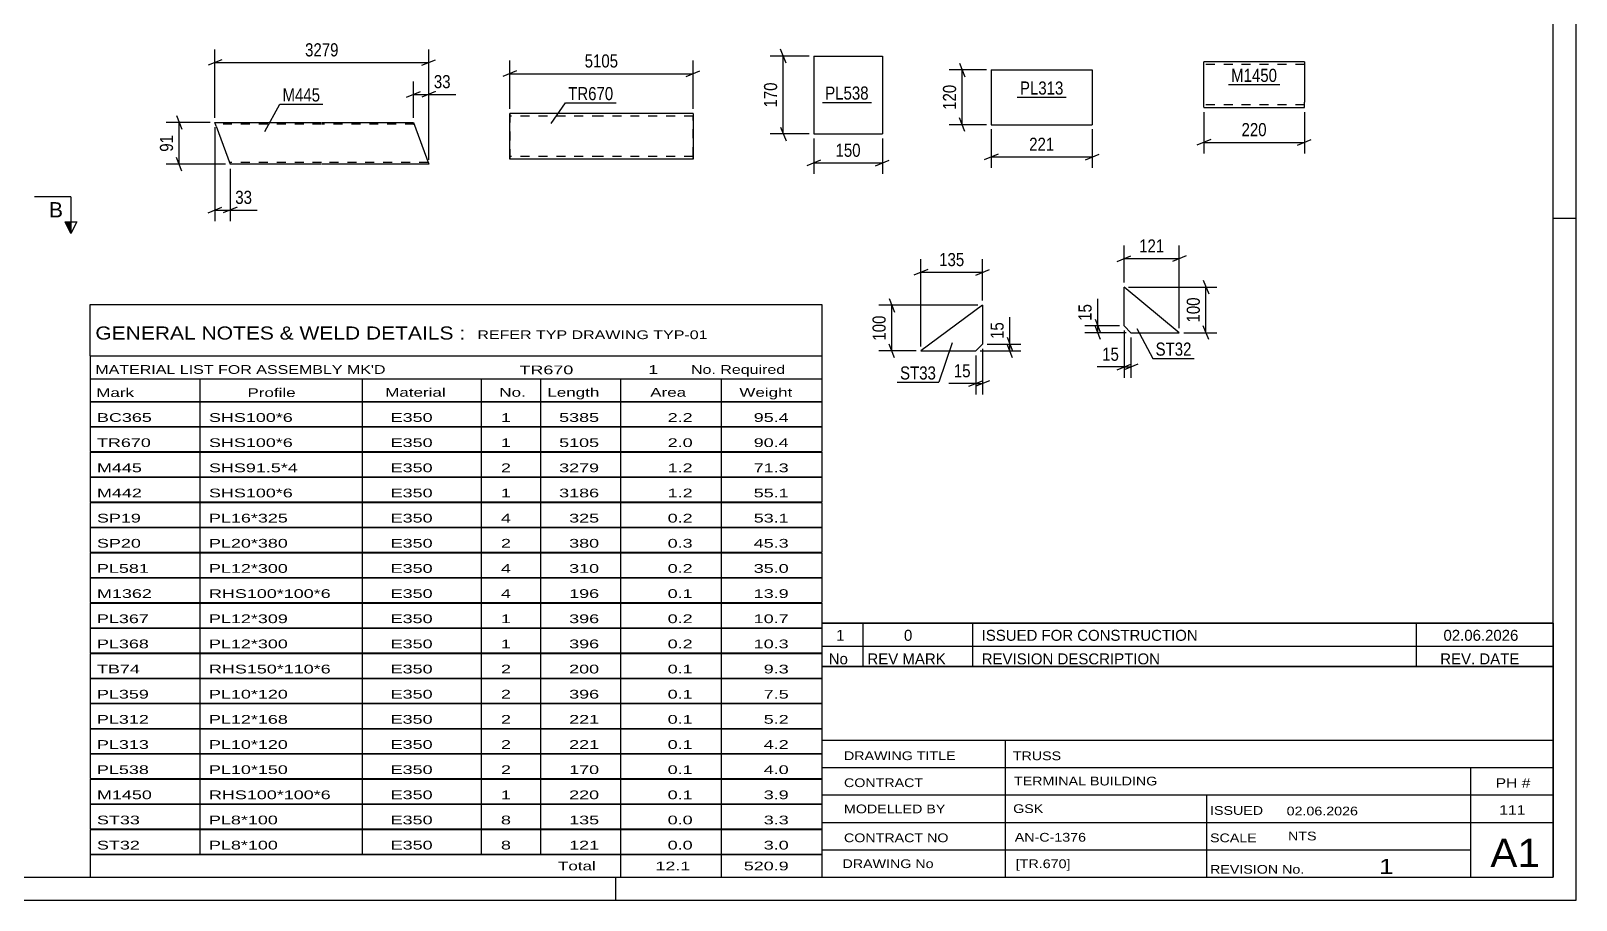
# Model space of a CAD drawing. Header units: millimetres. Extents: x 0 to 594, y 0 to 420.
# Drawn here: x 256.1 to 594, y 0 to 190 of the extents above; entities that cross this region are included whole.
import ezdxf

# ---------------------------------------------------------------- set-up
doc = ezdxf.new("R2010")
doc.units = ezdxf.units.MM
doc.linetypes.add('DXK_LINE_DOT2', pattern=[3.9198, 1.9599, -1.9599])
doc.styles.add('Arial', font='arial.ttf', dxfattribs={"height": 0.2})
doc.styles.add('Arial Narrow', font='ARIALN.TTF', dxfattribs={"height": 0.2})

# ---------------------------------------------------------------- blocks, each defined once
blk = doc.blocks.new('Unknown-570345727-1133')
at = {"color": 5, "linetype": 'Continuous'}
for p, q in [((594, 0), (594, 420)), ((589, 5), (589, 415)), ((594, 149), (589, 149)), ((5, 5), (589, 5)), ((384, 0), (384, 5)), ((0, 0), (594, 0))]:
    blk.add_line(p, q, dxfattribs=at)
blk = doc.blocks.new('Part-570345727-2876 - 2860')
at = {"color": 2, "linetype": 'Continuous'}
for p, q in [((495.13, 125.54), (495.13, 134.04)), ((507.22, 124.04), (495.13, 134.04)), ((496.63, 124.04), (495.13, 125.54)), ((496.63, 124.04), (507.22, 124.04))]:
    blk.add_line(p, q, dxfattribs=at)
blk = doc.blocks.new('Part-570345727-1239 - 1221')
at = {"color": 2, "linetype": 'Continuous'}
for p, q in [((296.59, 169.23), (296.29, 170.03)), ((296.29, 170.03), (319.63, 170.03)), ((296.59, 169.23), (299.63, 160.88)), ((319.73, 170.03), (339.73, 170.03)), ((339.73, 170.03), (343.06, 160.88)), ((319.63, 160.88), (299.63, 160.88)), ((343.06, 160.88), (319.73, 160.88))]:
    blk.add_line(p, q, dxfattribs=at)
at = {"color": 7, "linetype": 'DXK_LINE_DOT2'}
for p, q in [((319.63, 169.63), (296.44, 169.63)), ((339.87, 169.63), (319.73, 169.63)), ((339.88, 169.6), (339.87, 169.63)), ((339.87, 169.63), (339.88, 169.6)), ((339.91, 169.54), (339.88, 169.6)), ((339.88, 169.6), (339.91, 169.54)), ((319.63, 161.28), (299.48, 161.28)), ((342.91, 161.28), (319.73, 161.28))]:
    blk.add_line(p, q, dxfattribs=at)
blk = doc.blocks.new('Part-570345727-3088 - 3074')
at = {"color": 2, "linetype": 'Continuous'}
for p, q in [((466.07, 181.53), (466.07, 169.53)), ((466.07, 181.53), (488.17, 181.53)), ((488.17, 181.53), (488.17, 169.53)), ((466.07, 169.53), (488.17, 169.53))]:
    blk.add_line(p, q, dxfattribs=at)
blk = doc.blocks.new('Part-570345727-2811 - 2795')
at = {"color": 2, "linetype": 'Continuous'}
for p, q in [((464.19, 130.07), (450.69, 120.07)), ((464.19, 130.07), (464.19, 121.57)), ((450.69, 120.07), (462.69, 120.07)), ((464.19, 121.57), (462.69, 120.07))]:
    blk.add_line(p, q, dxfattribs=at)
blk = doc.blocks.new('Part-570345727-2358 - 2344')
at = {"color": 2, "linetype": 'Continuous'}
for p, q in [((534.57, 183.3), (512.58, 183.3)), ((512.58, 173.39), (512.58, 183.3)), ((534.57, 183.3), (534.57, 174.5)), ((512.58, 173.39), (512.58, 173.3)), ((512.58, 173.3), (534.57, 173.3)), ((534.57, 173.3), (534.57, 174.5))]:
    blk.add_line(p, q, dxfattribs=at)
at = {"color": 7, "linetype": 'DXK_LINE_DOT2'}
for p, q in [((534.57, 182.7), (512.58, 182.7)), ((512.58, 173.9), (512.58, 173.94)), ((534.57, 173.9), (512.58, 173.9)), ((534.57, 173.94), (534.57, 174.27)), ((534.57, 173.9), (534.57, 173.94))]:
    blk.add_line(p, q, dxfattribs=at)
blk = doc.blocks.new('Part-570345727-2305 - 2289')
at = {"color": 2, "linetype": 'Continuous'}
for p, q in [((360.78, 162), (360.78, 172)), ((360.78, 172), (360.78, 172)), ((380.78, 172), (360.78, 172)), ((400.88, 172), (380.88, 172)), ((400.88, 172), (400.88, 172)), ((400.88, 172), (400.88, 171.91)), ((400.88, 171.91), (400.88, 171.65)), ((400.88, 171.65), (400.88, 162)), ((360.78, 162), (360.78, 162)), ((380.78, 162), (360.78, 162)), ((400.88, 162), (380.88, 162)), ((400.88, 162), (400.88, 162))]:
    blk.add_line(p, q, dxfattribs=at)
at = {"color": 7, "linetype": 'DXK_LINE_DOT2'}
for p, q in [((360.78, 172), (360.78, 162)), ((380.78, 171.4), (360.78, 171.4)), ((400.88, 171.4), (380.88, 171.4)), ((400.88, 172), (400.88, 162.35)), ((400.88, 172), (400.88, 172)), ((400.88, 162.65), (400.88, 171.4)), ((400.88, 171.4), (400.88, 171.4)), ((400.88, 171.36), (400.88, 171.4)), ((400.88, 171.36), (400.88, 162.6)), ((380.78, 162.6), (360.78, 162.6)), ((400.88, 162.6), (380.88, 162.6)), ((400.88, 162.6), (400.88, 162.65)), ((400.88, 162.6), (400.88, 162.6)), ((400.88, 162.09), (400.88, 162.35)), ((400.88, 162), (400.88, 162.09)), ((400.88, 162), (400.88, 162))]:
    blk.add_line(p, q, dxfattribs=at)
blk = doc.blocks.new('Part-570345727-1327 - 1313')
at = {"color": 2, "linetype": 'Continuous'}
for p, q in [((427.28, 184.53), (427.28, 167.53)), ((427.28, 184.53), (442.28, 184.53)), ((442.28, 184.53), (442.28, 167.53)), ((427.28, 167.53), (442.28, 167.53))]:
    blk.add_line(p, q, dxfattribs=at)
blk = doc.blocks.new('StraightDimension-570345727-2887 - 2860')
at = {"color": 7, "linetype": 'Continuous'}
for p, q in [((494.13, 125.54), (486.53, 125.54)), ((488.78, 127.04), (489.98, 124.04)), ((489.98, 122.54), (488.78, 125.54)), ((489.38, 124.04), (489.38, 125.54)), ((495.63, 124.04), (486.53, 124.04))]:
    blk.add_line(p, q, dxfattribs=at)
at = {"color": 0}
blk.add_wipeout([(488.63, 130.92), (484.43, 130.92), (484.43, 126.06), (488.63, 126.06)], dxfattribs=at)
at = {"color": 7, "linetype": 'Continuous'}
blk.add_line((489.38, 125.54), (489.38, 131.44), dxfattribs=at)
blk.add_line((489.38, 125.54), (489.38, 131.44), dxfattribs=at)
at = {"color": 3, "style": 'Arial Narrow'}
blk.add_text('15', height=2.863, rotation=90.0002, dxfattribs=at).set_placement((488.03, 126.66))
blk = doc.blocks.new('StraightDimension-570345727-2878 - 2860')
at = {"color": 7, "linetype": 'Continuous'}
for p, q in [((512.45, 135.54), (513.65, 132.54)), ((496.13, 134.04), (515.45, 134.04)), ((513.05, 124.04), (513.05, 134.04)), ((513.65, 122.54), (512.45, 125.54)), ((508.22, 124.04), (515.45, 124.04))]:
    blk.add_line(p, q, dxfattribs=at)
at = {"color": 0}
blk.add_wipeout([(512.3, 132.38), (508.1, 132.38), (508.1, 125.69), (512.3, 125.69)], dxfattribs=at)
at = {"color": 3, "style": 'Arial Narrow'}
blk.add_text('100', height=2.863, rotation=90.0002, dxfattribs=at).set_placement((511.7, 126.29))
blk = doc.blocks.new('StraightDimension-570345727-2899 - 2860')
at = {"color": 7, "linetype": 'Continuous'}
for p, q in [((495.13, 135.04), (495.13, 143.1)), ((507.22, 125.04), (507.22, 143.1)), ((493.63, 139.65), (496.63, 140.85)), ((495.13, 140.25), (507.22, 140.25)), ((508.72, 140.85), (505.72, 139.65))]:
    blk.add_line(p, q, dxfattribs=at)
at = {"color": 0}
blk.add_wipeout([(504.51, 141), (504.51, 145.2), (497.83, 145.2), (497.83, 141)], dxfattribs=at)
at = {"color": 3, "style": 'Arial Narrow'}
blk.add_text('121', height=2.863, dxfattribs=at).set_placement((498.43, 141.6))
blk = doc.blocks.new('StraightDimension-570345727-2906 - 2860')
at = {"color": 7, "linetype": 'Continuous'}
for p, q in [((495.13, 124.54), (495.13, 114.17)), ((496.63, 123.04), (496.63, 114.17)), ((493.63, 115.97), (496.63, 117.17)), ((498.13, 117.17), (495.13, 115.97)), ((495.13, 116.57), (496.63, 116.57))]:
    blk.add_line(p, q, dxfattribs=at)
at = {"color": 0}
blk.add_wipeout([(494.6, 117.32), (494.6, 121.52), (489.75, 121.52), (489.75, 117.32)], dxfattribs=at)
at = {"color": 7, "linetype": 'Continuous'}
blk.add_line((495.13, 116.57), (489.22, 116.57), dxfattribs=at)
blk.add_line((495.13, 116.57), (489.22, 116.57), dxfattribs=at)
at = {"color": 3, "style": 'Arial Narrow'}
blk.add_text('15', height=2.863, dxfattribs=at).set_placement((490.35, 117.92))
blk = doc.blocks.new('StraightDimension-570345727-1266 - 1221')
at = {"color": 7, "linetype": 'Continuous'}
for p, q in [((338.23, 175.57), (341.23, 176.77)), ((339.73, 171.03), (339.73, 179.02)), ((339.73, 176.17), (343.06, 176.17)), ((344.56, 176.77), (341.56, 175.57)), ((343.06, 161.88), (343.06, 179.02))]:
    blk.add_line(p, q, dxfattribs=at)
at = {"color": 0}
blk.add_wipeout([(348.44, 176.92), (348.44, 181.12), (343.58, 181.12), (343.58, 176.92)], dxfattribs=at)
at = {"color": 7, "linetype": 'Continuous'}
blk.add_line((343.06, 176.17), (348.96, 176.17), dxfattribs=at)
blk.add_line((343.06, 176.17), (348.96, 176.17), dxfattribs=at)
at = {"color": 3, "style": 'Arial Narrow'}
blk.add_text('33', height=2.863, dxfattribs=at).set_placement((344.18, 177.52))
blk = doc.blocks.new('StraightDimension-570345727-1242 - 1221')
at = {"color": 7, "linetype": 'Continuous'}
for p, q in [((295.29, 170.03), (285.63, 170.03)), ((287.88, 171.53), (289.08, 168.53)), ((288.48, 160.88), (288.48, 170.03)), ((289.08, 159.38), (287.88, 162.38)), ((298.63, 160.88), (285.63, 160.88))]:
    blk.add_line(p, q, dxfattribs=at)
at = {"color": 0}
blk.add_wipeout([(287.73, 167.89), (283.53, 167.89), (283.53, 163.03), (287.73, 163.03)], dxfattribs=at)
at = {"color": 3, "style": 'Arial Narrow'}
blk.add_text('91', height=2.863, rotation=90.0002, dxfattribs=at).set_placement((287.13, 163.63))
blk = doc.blocks.new('StraightDimension-570345727-1296 - 1221')
at = {"color": 7, "linetype": 'Continuous'}
for p, q in [((296.29, 171.03), (296.29, 185.98)), ((343.06, 161.88), (343.06, 185.98)), ((297.79, 183.73), (294.79, 182.53)), ((296.29, 183.13), (343.06, 183.13)), ((341.56, 182.53), (344.56, 183.73))]:
    blk.add_line(p, q, dxfattribs=at)
at = {"color": 0}
blk.add_wipeout([(323.93, 183.88), (323.93, 188.08), (315.42, 188.08), (315.42, 183.88)], dxfattribs=at)
at = {"color": 3, "style": 'Arial Narrow'}
blk.add_text('3279', height=2.863, dxfattribs=at).set_placement((316.02, 184.48))
blk = doc.blocks.new('StraightDimension-570345727-1283 - 1221')
at = {"color": 7, "linetype": 'Continuous'}
for p, q in [((296.29, 169.03), (296.29, 148.48)), ((299.63, 159.88), (299.63, 148.48)), ((294.79, 150.28), (297.79, 151.48)), ((296.29, 150.88), (299.63, 150.88)), ((301.13, 151.48), (298.13, 150.28))]:
    blk.add_line(p, q, dxfattribs=at)
at = {"color": 0}
blk.add_wipeout([(305.01, 151.63), (305.01, 155.83), (300.15, 155.83), (300.15, 151.63)], dxfattribs=at)
at = {"color": 7, "linetype": 'Continuous'}
blk.add_line((299.63, 150.88), (305.53, 150.88), dxfattribs=at)
blk.add_line((299.63, 150.88), (305.53, 150.88), dxfattribs=at)
at = {"color": 3, "style": 'Arial Narrow'}
blk.add_text('33', height=2.863, dxfattribs=at).set_placement((300.75, 152.23))
blk = doc.blocks.new('StraightDimension-570345727-3090 - 3074')
at = {"color": 7, "linetype": 'Continuous'}
for p, q in [((459.14, 183.03), (460.34, 180.03)), ((465.07, 181.53), (456.89, 181.53)), ((459.74, 169.53), (459.74, 181.53)), ((465.07, 169.53), (456.89, 169.53)), ((460.34, 168.03), (459.14, 171.03))]:
    blk.add_line(p, q, dxfattribs=at)
at = {"color": 0}
blk.add_wipeout([(458.99, 178.87), (454.79, 178.87), (454.79, 172.19), (458.99, 172.19)], dxfattribs=at)
at = {"color": 3, "style": 'Arial Narrow'}
blk.add_text('120', height=2.863, rotation=90.0002, dxfattribs=at).set_placement((458.39, 172.79))
blk = doc.blocks.new('StraightDimension-570345727-3101 - 3074')
at = {"color": 7, "linetype": 'Continuous'}
for p, q in [((466.07, 168.53), (466.07, 160.08)), ((488.17, 168.53), (488.17, 160.08)), ((467.57, 163.08), (464.57, 161.88)), ((466.07, 162.48), (488.17, 162.48)), ((486.67, 161.88), (489.67, 163.08))]:
    blk.add_line(p, q, dxfattribs=at)
at = {"color": 0}
blk.add_wipeout([(480.46, 163.23), (480.46, 167.43), (473.78, 167.43), (473.78, 163.23)], dxfattribs=at)
at = {"color": 3, "style": 'Arial Narrow'}
blk.add_text('221', height=2.863, dxfattribs=at).set_placement((474.38, 163.83))
blk = doc.blocks.new('StraightDimension-570345727-2837 - 2795')
at = {"color": 7, "linetype": 'Continuous'}
for p, q in [((463.19, 130.07), (441.49, 130.07)), ((443.74, 131.57), (444.94, 128.57)), ((444.34, 120.07), (444.34, 130.07)), ((449.69, 120.07), (441.49, 120.07)), ((444.94, 118.57), (443.74, 121.57))]:
    blk.add_line(p, q, dxfattribs=at)
at = {"color": 0}
blk.add_wipeout([(443.59, 128.41), (439.39, 128.41), (439.39, 121.73), (443.59, 121.73)], dxfattribs=at)
at = {"color": 3, "style": 'Arial Narrow'}
blk.add_text('100', height=2.863, rotation=90.0002, dxfattribs=at).set_placement((442.99, 122.33))
blk = doc.blocks.new('StraightDimension-570345727-2846 - 2795')
at = {"color": 7, "linetype": 'Continuous'}
for p, q in [((469.55, 123.07), (470.75, 120.07)), ((463.69, 120.07), (472.55, 120.07)), ((465.19, 121.57), (472.55, 121.57)), ((470.75, 118.57), (469.55, 121.57)), ((470.15, 120.07), (470.15, 121.57))]:
    blk.add_line(p, q, dxfattribs=at)
at = {"color": 0}
blk.add_wipeout([(469.4, 126.95), (465.2, 126.95), (465.2, 122.1), (469.4, 122.1)], dxfattribs=at)
at = {"color": 7, "linetype": 'Continuous'}
blk.add_line((470.15, 121.57), (470.15, 127.48), dxfattribs=at)
blk.add_line((470.15, 121.57), (470.15, 127.48), dxfattribs=at)
at = {"color": 3, "style": 'Arial Narrow'}
blk.add_text('15', height=2.863, rotation=90.0002, dxfattribs=at).set_placement((468.8, 122.7))
blk = doc.blocks.new('StraightDimension-570345727-2822 - 2795')
at = {"color": 7, "linetype": 'Continuous'}
for p, q in [((462.69, 119.07), (462.69, 110.56)), ((464.19, 120.57), (464.19, 110.56)), ((461.19, 112.36), (464.19, 113.56)), ((465.69, 113.56), (462.69, 112.36)), ((462.69, 112.96), (464.19, 112.96))]:
    blk.add_line(p, q, dxfattribs=at)
at = {"color": 0}
blk.add_wipeout([(462.17, 113.71), (462.17, 117.91), (457.31, 117.91), (457.31, 113.71)], dxfattribs=at)
at = {"color": 7, "linetype": 'Continuous'}
blk.add_line((462.69, 112.96), (456.79, 112.96), dxfattribs=at)
blk.add_line((462.69, 112.96), (456.79, 112.96), dxfattribs=at)
at = {"color": 3, "style": 'Arial Narrow'}
blk.add_text('15', height=2.863, dxfattribs=at).set_placement((457.91, 114.31))
blk = doc.blocks.new('StraightDimension-570345727-2813 - 2795')
at = {"color": 7, "linetype": 'Continuous'}
for p, q in [((450.69, 121.07), (450.69, 140.12)), ((464.19, 131.07), (464.19, 140.12)), ((452.19, 137.87), (449.19, 136.67)), ((450.69, 137.27), (464.19, 137.27)), ((462.69, 136.67), (465.69, 137.87))]:
    blk.add_line(p, q, dxfattribs=at)
at = {"color": 0}
blk.add_wipeout([(460.78, 138.02), (460.78, 142.22), (454.1, 142.22), (454.1, 138.02)], dxfattribs=at)
at = {"color": 3, "style": 'Arial Narrow'}
blk.add_text('135', height=2.863, dxfattribs=at).set_placement((454.7, 138.62))
blk = doc.blocks.new('StraightDimension-570345727-2360 - 2344')
at = {"color": 7, "linetype": 'Continuous'}
for p, q in [((512.58, 172.3), (512.58, 163.28)), ((534.57, 172.3), (534.57, 163.28)), ((514.08, 166.28), (511.08, 165.08)), ((512.58, 165.68), (534.57, 165.68)), ((533.07, 165.08), (536.07, 166.28))]:
    blk.add_line(p, q, dxfattribs=at)
at = {"color": 0}
blk.add_wipeout([(526.92, 166.43), (526.92, 170.63), (520.23, 170.63), (520.23, 166.43)], dxfattribs=at)
at = {"color": 3, "style": 'Arial Narrow'}
blk.add_text('220', height=2.863, dxfattribs=at).set_placement((520.83, 167.03))
blk = doc.blocks.new('StraightDimension-570345727-2330 - 2289')
at = {"color": 7, "linetype": 'Continuous'}
for p, q in [((360.78, 173), (360.78, 183.55)), ((400.88, 173), (400.88, 183.55)), ((362.28, 181.3), (359.28, 180.1)), ((360.78, 180.7), (400.88, 180.7)), ((399.38, 180.1), (402.38, 181.3))]:
    blk.add_line(p, q, dxfattribs=at)
at = {"color": 0}
blk.add_wipeout([(385.09, 181.45), (385.09, 185.65), (376.57, 185.65), (376.57, 181.45)], dxfattribs=at)
at = {"color": 3, "style": 'Arial Narrow'}
blk.add_text('5105', height=2.863, dxfattribs=at).set_placement((377.17, 182.05))
blk = doc.blocks.new('StraightDimension-570345727-1341 - 1313')
at = {"color": 7, "linetype": 'Continuous'}
for p, q in [((421.2, 183.03), (420, 186.03)), ((426.28, 184.53), (417.75, 184.53)), ((420.6, 167.53), (420.6, 184.53)), ((420, 169.03), (421.2, 166.03)), ((426.28, 167.53), (417.75, 167.53))]:
    blk.add_line(p, q, dxfattribs=at)
at = {"color": 0}
blk.add_wipeout([(419.85, 179.38), (415.65, 179.38), (415.65, 172.69), (419.85, 172.69)], dxfattribs=at)
at = {"color": 3, "style": 'Arial Narrow'}
blk.add_text('170', height=2.863, rotation=90.0002, dxfattribs=at).set_placement((419.25, 173.29))
blk = doc.blocks.new('StraightDimension-570345727-1330 - 1313')
at = {"color": 7, "linetype": 'Continuous'}
for p, q in [((427.28, 166.53), (427.28, 158.78)), ((442.28, 166.53), (442.28, 158.78)), ((428.78, 161.78), (425.78, 160.58)), ((427.28, 161.18), (442.28, 161.18)), ((440.78, 160.58), (443.78, 161.78))]:
    blk.add_line(p, q, dxfattribs=at)
at = {"color": 0}
blk.add_wipeout([(438.12, 161.93), (438.12, 166.13), (431.43, 166.13), (431.43, 161.93)], dxfattribs=at)
at = {"color": 3, "style": 'Arial Narrow'}
blk.add_text('150', height=2.863, dxfattribs=at).set_placement((432.03, 162.53))
blk = doc.blocks.new('Mark-570345727-2872 - 2860')
at = {"color": 0}
blk.add_wipeout([(509.88, 119.04), (509.88, 122.04), (502.03, 122.04), (502.03, 119.04)], dxfattribs=at)
blk.add_wipeout([(509.88, 119.04), (509.88, 122.04), (502.03, 122.04), (502.03, 119.04)], dxfattribs=at)
at = {"color": 30, "linetype": 'Continuous'}
for p, q in [((497.96, 124.99), (501.43, 118.44)), ((501.43, 118.44), (510.48, 118.44))]:
    blk.add_line(p, q, dxfattribs=at)
at = {"color": 3, "style": 'Arial Narrow'}
blk.add_text('ST32', height=2.863, dxfattribs=at).set_placement((502.03, 119.04))
blk = doc.blocks.new('Unknown-570345727-10602')
at = {"color": 7, "linetype": 'Continuous'}
for p, q in [((429, 60.55), (589, 60.55)), ((589, 60.55), (429, 60.55)), ((429, 60.55), (429, 55.55)), ((438, 60.55), (438, 55.55)), ((462, 60.55), (462, 55.55)), ((559, 60.55), (559, 55.55)), ((589, 60.55), (589, 55.55)), ((429, 55.55), (589, 55.55)), ((429, 55.55), (429, 51.05)), ((429, 55.55), (589, 55.55)), ((438, 55.55), (438, 51.05)), ((462, 55.55), (462, 51.05)), ((559, 55.55), (559, 51.05)), ((589, 55.55), (589, 51.05)), ((589, 51.05), (429, 51.05))]:
    blk.add_line(p, q, dxfattribs=at)
at = {"color": 7, "linetype": 'Continuous', "style": 'Arial Narrow'}
for s, height, width, p in [('1', 2.39, 1.196471, (432.16, 56.7)), ('0', 2.39, 1.196471, (447, 56.7)), ('ISSUED FOR CONSTRUCTION', 2.3861, 1.196471, (464, 56.7)), ('02.06.2026', 2.386, 1.196471, (565, 56.7)), ('No', 2.386, 1.2, (430.54, 51.55)), ('REV MARK', 2.386, 1.2, (439, 51.55)), ('REVISION DESCRIPTION', 2.3861, 1.2, (464, 51.55)), ('REV. DATE', 2.386, 1.2, (564.28, 51.55))]:
    blk.add_text(s, height=height, dxfattribs=dict(at, width=width)).set_placement(p)
blk = doc.blocks.new('Unknown-570345727-10601')
at = {"color": 7, "linetype": 'Continuous'}
for p, q in [((429, 51.05), (429, 5)), ((429, 51.05), (589, 51.05)), ((589, 51), (589, 5)), ((429, 35), (589, 35)), ((469.14, 35), (469.14, 5)), ((429, 29), (589, 29)), ((571, 5.05), (571, 29.05)), ((429, 23), (589, 23)), ((513.14, 23), (513.14, 5)), ((429, 17), (589, 17)), ((429, 11), (571, 11)), ((429, 5), (589, 5))]:
    blk.add_line(p, q, dxfattribs=at)
at = {"color": 7, "style": 'Arial Narrow'}
for s, height, width, p in [('DRAWING TITLE', 1.9089, 1.425378, (433.88, 30.61)), ('TRUSS', 1.909, 1.425378, (470.81, 30.59)), ('CONTRACT', 1.909, 1.425378, (433.88, 24.71)), ('TERMINAL BUILDING', 1.9089, 1.425378, (471.06, 25.07)), ('MODELLED BY', 1.9089, 1.425378, (433.88, 18.98)), ('GSK', 1.909, 1.425378, (470.88, 19.04)), ('ISSUED', 1.909, 1.425378, (513.94, 18.64)), ('02.06.2026', 1.909, 1.425378, (530.69, 18.52)), ('CONTRACT NO', 1.9089, 1.425378, (433.88, 12.66)), ('AN-C-1376', 1.909, 1.425378, (471.23, 12.78)), ('SCALE', 1.909, 1.425378, (513.94, 12.65)), ('A1', 6.204, 1.25, (575.24, 7.2)), ('DRAWING No', 1.909, 1.425378, (433.56, 7)), ('[TR.670]', 1.909, 1.425378, (471.46, 6.99)), ('REVISION No.', 1.9089, 1.425378, (513.94, 5.77)), ('1', 3.34, 1.5, (550.91, 5.68))]:
    blk.add_text(s, height=height, dxfattribs=dict(at, width=width)).set_placement(p)
at = {"color": 7, "linetype": 'Continuous', "style": 'Arial Narrow'}
for s, height, width, p in [('PH #', 2.1, 1.42538, (576.4, 24.55)), ('111', 2.1, 1.42538, (577.19, 18.65)), ('NTS', 1.909, 1.425378, (531, 13.05))]:
    blk.add_text(s, height=height, dxfattribs=dict(at, width=width)).set_placement(p)
blk = doc.blocks.new('Unknown-570345727-10603')
at = {"color": 7, "linetype": 'Continuous'}
for p, q in [((269, 130.25), (429, 130.25)), ((269, 119), (269, 130.25)), ((429, 130.25), (429, 119)), ((269, 119), (429, 119)), ((269, 119), (269, 114)), ((429, 119), (429, 114)), ((269, 114), (429, 114)), ((269, 114), (269, 109)), ((293, 114), (293, 109)), ((328.5, 114), (328.5, 109)), ((354.5, 114), (354.5, 109)), ((367.5, 114), (367.5, 109)), ((385, 114), (385, 109)), ((407, 114), (407, 109)), ((429, 114), (429, 109)), ((269, 109), (429, 109)), ((269, 108.95), (269, 103.55)), ((269, 108.95), (429, 108.95)), ((293, 109), (293, 103.5)), ((328.5, 109), (328.5, 103.5)), ((354.5, 109), (354.5, 103.5)), ((367.5, 109), (367.5, 103.5)), ((385, 109), (385, 103.5)), ((407, 109), (407, 103.5)), ((429, 108.95), (429, 103.55)), ((269, 103.55), (429, 103.55)), ((269, 103.45), (269, 98.05)), ((269, 103.45), (429, 103.45)), ((293, 103.5), (293, 98)), ((328.5, 103.5), (328.5, 98)), ((354.5, 103.5), (354.5, 98)), ((367.5, 103.5), (367.5, 98)), ((385, 103.5), (385, 98)), ((407, 103.5), (407, 98)), ((429, 103.45), (429, 98.05)), ((269, 98.05), (429, 98.05)), ((269, 97.95), (269, 92.55)), ((269, 97.95), (429, 97.95)), ((293, 98), (293, 92.5)), ((328.5, 98), (328.5, 92.5)), ((354.5, 98), (354.5, 92.5)), ((367.5, 98), (367.5, 92.5)), ((385, 98), (385, 92.5)), ((407, 98), (407, 92.5)), ((429, 97.95), (429, 92.55)), ((269, 92.55), (429, 92.55)), ((269, 92.45), (269, 87.05)), ((269, 92.45), (429, 92.45)), ((293, 92.5), (293, 87)), ((328.5, 92.5), (328.5, 87)), ((354.5, 92.5), (354.5, 87)), ((367.5, 92.5), (367.5, 87)), ((385, 92.5), (385, 87)), ((407, 92.5), (407, 87)), ((429, 92.45), (429, 87.05)), ((269, 87.05), (429, 87.05)), ((269, 86.95), (269, 81.55)), ((269, 86.95), (429, 86.95)), ((293, 87), (293, 81.5)), ((328.5, 87), (328.5, 81.5)), ((354.5, 87), (354.5, 81.5)), ((367.5, 87), (367.5, 81.5)), ((385, 87), (385, 81.5)), ((407, 87), (407, 81.5)), ((429, 86.95), (429, 81.55)), ((269, 81.55), (429, 81.55)), ((269, 81.45), (269, 76.05)), ((269, 81.45), (429, 81.45)), ((293, 81.5), (293, 76)), ((328.5, 81.5), (328.5, 76)), ((354.5, 81.5), (354.5, 76)), ((367.5, 81.5), (367.5, 76)), ((385, 81.5), (385, 76)), ((407, 81.5), (407, 76)), ((429, 81.45), (429, 76.05)), ((269, 76.05), (429, 76.05)), ((269, 75.95), (269, 70.55)), ((269, 75.95), (429, 75.95)), ((293, 76), (293, 70.5)), ((328.5, 76), (328.5, 70.5)), ((354.5, 76), (354.5, 70.5)), ((367.5, 76), (367.5, 70.5)), ((385, 76), (385, 70.5)), ((407, 76), (407, 70.5)), ((429, 75.95), (429, 70.55)), ((269, 70.55), (429, 70.55)), ((269, 70.45), (269, 65.05)), ((269, 70.45), (429, 70.45)), ((293, 70.5), (293, 65)), ((328.5, 70.5), (328.5, 65)), ((354.5, 70.5), (354.5, 65)), ((367.5, 70.5), (367.5, 65)), ((385, 70.5), (385, 65)), ((407, 70.5), (407, 65)), ((429, 70.45), (429, 65.05)), ((269, 65.05), (429, 65.05)), ((269, 64.95), (269, 59.55)), ((269, 64.95), (429, 64.95)), ((293, 65), (293, 59.5)), ((328.5, 65), (328.5, 59.5)), ((354.5, 65), (354.5, 59.5)), ((367.5, 65), (367.5, 59.5)), ((385, 65), (385, 59.5)), ((407, 65), (407, 59.5)), ((429, 64.95), (429, 59.55)), ((269, 59.55), (429, 59.55)), ((269, 59.45), (269, 54.05)), ((269, 59.45), (429, 59.45)), ((293, 59.5), (293, 54)), ((328.5, 59.5), (328.5, 54)), ((354.5, 59.5), (354.5, 54)), ((367.5, 59.5), (367.5, 54)), ((385, 59.5), (385, 54)), ((407, 59.5), (407, 54)), ((429, 59.45), (429, 54.05)), ((269, 54.05), (429, 54.05)), ((269, 53.95), (269, 48.55)), ((269, 53.95), (429, 53.95)), ((293, 54), (293, 48.5)), ((328.5, 54), (328.5, 48.5)), ((354.5, 54), (354.5, 48.5)), ((367.5, 54), (367.5, 48.5)), ((385, 54), (385, 48.5)), ((407, 54), (407, 48.5)), ((429, 53.95), (429, 48.55)), ((269, 48.55), (429, 48.55)), ((269, 48.45), (269, 43.05)), ((269, 48.45), (429, 48.45)), ((293, 48.5), (293, 43)), ((328.5, 48.5), (328.5, 43)), ((354.5, 48.5), (354.5, 43)), ((367.5, 48.5), (367.5, 43)), ((385, 48.5), (385, 43)), ((407, 48.5), (407, 43)), ((429, 48.45), (429, 43.05)), ((269, 43.05), (429, 43.05)), ((269, 42.95), (269, 37.55)), ((269, 42.95), (429, 42.95)), ((293, 43), (293, 37.5)), ((328.5, 43), (328.5, 37.5)), ((354.5, 43), (354.5, 37.5)), ((367.5, 43), (367.5, 37.5)), ((385, 43), (385, 37.5)), ((407, 43), (407, 37.5)), ((429, 42.95), (429, 37.55)), ((269, 37.55), (429, 37.55)), ((269, 37.45), (269, 32.05)), ((269, 37.45), (429, 37.45)), ((293, 37.5), (293, 32)), ((328.5, 37.5), (328.5, 32)), ((354.5, 37.5), (354.5, 32)), ((367.5, 37.5), (367.5, 32)), ((385, 37.5), (385, 32)), ((407, 37.5), (407, 32)), ((429, 37.45), (429, 32.05)), ((269, 32.05), (429, 32.05)), ((269, 31.95), (269, 26.55)), ((269, 31.95), (429, 31.95)), ((293, 32), (293, 26.5)), ((328.5, 32), (328.5, 26.5)), ((354.5, 32), (354.5, 26.5)), ((367.5, 32), (367.5, 26.5)), ((385, 32), (385, 26.5)), ((407, 32), (407, 26.5)), ((429, 31.95), (429, 26.55)), ((269, 26.55), (429, 26.55)), ((269, 26.45), (269, 21.05)), ((269, 26.45), (429, 26.45)), ((293, 26.5), (293, 21)), ((328.5, 26.5), (328.5, 21)), ((354.5, 26.5), (354.5, 21)), ((367.5, 26.5), (367.5, 21)), ((385, 26.5), (385, 21)), ((407, 26.5), (407, 21)), ((429, 26.45), (429, 21.05)), ((269, 21.05), (429, 21.05)), ((269, 20.95), (269, 15.55)), ((269, 20.95), (429, 20.95)), ((293, 21), (293, 15.5)), ((328.5, 21), (328.5, 15.5)), ((354.5, 21), (354.5, 15.5)), ((367.5, 21), (367.5, 15.5)), ((385, 21), (385, 15.5)), ((407, 21), (407, 15.5)), ((429, 20.95), (429, 15.55)), ((269, 15.55), (429, 15.55)), ((269, 15.45), (269, 10.05)), ((269, 15.45), (429, 15.45)), ((293, 15.5), (293, 10)), ((328.5, 15.5), (328.5, 10)), ((354.5, 15.5), (354.5, 10)), ((367.5, 15.5), (367.5, 10)), ((385, 15.5), (385, 10)), ((407, 15.5), (407, 10)), ((429, 15.45), (429, 10.05)), ((269, 10.05), (429, 10.05)), ((269, 10), (429, 10)), ((269, 10), (269, 5)), ((385, 10), (385, 5)), ((407, 10), (407, 5)), ((429, 10), (429, 5)), ((269, 5), (429, 5))]:
    blk.add_line(p, q, dxfattribs=at)
at = {"color": 7, "style": 'Arial Narrow'}
for s, height, width, p in [('GENERAL NOTES & WELD DETAILS :', 2.8633, 1.4, (270.15, 122.56)), ('REFER TYP DRAWING TYP-01', 1.9089, 1.6, (353.7, 122.66)), ("MATERIAL LIST FOR ASSEMBLY MK'D", 1.9089, 1.6, (270.15, 115.06)), ('TR670', 1.909, 1.794707, (362.9, 114.97)), ('1', 1.91, 1.794707, (391.08, 115.06)), ('No. Required', 1.9089, 1.6, (400.41, 115.06)), ('Mark', 1.909, 1.7, (270.34, 110)), ('Profile', 1.909, 1.7, (303.41, 110)), ('Material', 1.909, 1.7, (333.54, 110.06)), ('No.', 1.909, 1.7, (358.5, 110.06)), ('Length', 1.909, 1.7, (369, 110.06)), ('Area', 1.909, 1.7, (391.5, 110.06)), ('Weight', 1.909, 1.7, (411, 110.06))]:
    blk.add_text(s, height=height, dxfattribs=dict(at, width=width)).set_placement(p)
at = {"color": 7, "linetype": 'Continuous', "style": 'Arial Narrow'}
for s, height, width, p in [('BC365', 1.909, 1.794707, (270.5, 104.56)), ('SHS100*6', 1.909, 1.794707, (295, 104.56)), ('E350', 1.909, 1.794707, (334.74, 104.56)), ('1', 1.91, 1.794707, (358.86, 104.56)), ('5385', 1.909, 1.794707, (371.58, 104.56)), ('2.2', 1.909, 1.794707, (395.32, 104.56)), ('95.4', 1.909, 1.794707, (414.14, 104.56)), ('TR670', 1.909, 1.794707, (270.5, 99.06)), ('SHS100*6', 1.909, 1.794707, (295, 99.06)), ('E350', 1.909, 1.794707, (334.74, 99.06)), ('1', 1.91, 1.794707, (358.86, 99.06)), ('5105', 1.909, 1.794707, (371.58, 99.06)), ('2.0', 1.909, 1.794707, (395.32, 99.06)), ('90.4', 1.909, 1.794707, (414.14, 99.06)), ('M445', 1.909, 1.794707, (270.5, 93.56)), ('SHS91.5*4', 1.909, 1.794707, (295, 93.56)), ('E350', 1.909, 1.794707, (334.74, 93.56)), ('2', 1.91, 1.794707, (358.86, 93.56)), ('3279', 1.909, 1.794707, (371.58, 93.56)), ('1.2', 1.909, 1.794707, (395.32, 93.56)), ('71.3', 1.909, 1.794707, (414.14, 93.56)), ('M442', 1.909, 1.794707, (270.5, 88.06)), ('SHS100*6', 1.909, 1.794707, (295, 88.06)), ('E350', 1.909, 1.794707, (334.74, 88.06)), ('1', 1.91, 1.794707, (358.86, 88.06)), ('3186', 1.909, 1.794707, (371.58, 88.06)), ('1.2', 1.909, 1.794707, (395.32, 88.06)), ('55.1', 1.909, 1.794707, (414.14, 88.06)), ('SP19', 1.909, 1.794707, (270.5, 82.56)), ('PL16*325', 1.909, 1.794707, (295, 82.56)), ('E350', 1.909, 1.794707, (334.74, 82.56)), ('325', 1.909, 1.794707, (373.77, 82.56)), ('0.2', 1.909, 1.794707, (395.32, 82.56)), ('53.1', 1.909, 1.794707, (414.14, 82.56)), ('4', 1.91, 1.794707, (358.86, 82.56)), ('SP20', 1.909, 1.794707, (270.5, 77.06)), ('PL20*380', 1.909, 1.794707, (295, 77.06)), ('E350', 1.909, 1.794707, (334.74, 77.06)), ('2', 1.91, 1.794707, (358.86, 77.06)), ('380', 1.909, 1.794707, (373.77, 77.06)), ('0.3', 1.909, 1.794707, (395.32, 77.06)), ('45.3', 1.909, 1.794707, (414.14, 77.06)), ('PL581', 1.909, 1.794707, (270.5, 71.56)), ('PL12*300', 1.909, 1.794707, (295, 71.56)), ('E350', 1.909, 1.794707, (334.74, 71.56)), ('4', 1.91, 1.794707, (358.86, 71.56)), ('310', 1.909, 1.794707, (373.77, 71.56)), ('0.2', 1.909, 1.794707, (395.32, 71.56)), ('35.0', 1.909, 1.794707, (414.14, 71.56)), ('M1362', 1.909, 1.794707, (270.5, 66.06)), ('RHS100*100*6', 1.9089, 1.794707, (295, 66.06)), ('E350', 1.909, 1.794707, (334.74, 66.06)), ('4', 1.91, 1.794707, (358.86, 66.06)), ('196', 1.909, 1.794707, (373.77, 66.06)), ('0.1', 1.909, 1.794707, (395.32, 66.06)), ('13.9', 1.909, 1.794707, (414.14, 66.06)), ('PL367', 1.909, 1.794707, (270.5, 60.56)), ('PL12*309', 1.909, 1.794707, (295, 60.56)), ('E350', 1.909, 1.794707, (334.74, 60.56)), ('1', 1.91, 1.794707, (358.86, 60.56)), ('396', 1.909, 1.794707, (373.77, 60.56)), ('0.2', 1.909, 1.794707, (395.32, 60.56)), ('10.7', 1.909, 1.794707, (414.14, 60.56)), ('PL368', 1.909, 1.794707, (270.5, 55.06)), ('PL12*300', 1.909, 1.794707, (295, 55.06)), ('E350', 1.909, 1.794707, (334.74, 55.06)), ('1', 1.91, 1.794707, (358.86, 55.06)), ('396', 1.909, 1.794707, (373.77, 55.06)), ('0.2', 1.909, 1.794707, (395.32, 55.06)), ('10.3', 1.909, 1.794707, (414.14, 55.06)), ('TB74', 1.909, 1.794707, (270.5, 49.56)), ('RHS150*110*6', 1.9089, 1.794707, (295, 49.56)), ('E350', 1.909, 1.794707, (334.74, 49.56)), ('2', 1.91, 1.794707, (358.86, 49.56)), ('200', 1.909, 1.794707, (373.77, 49.56)), ('0.1', 1.909, 1.794707, (395.32, 49.56)), ('9.3', 1.909, 1.794707, (416.33, 49.56)), ('PL359', 1.909, 1.794707, (270.5, 44.06)), ('PL10*120', 1.909, 1.794707, (295, 44.06)), ('E350', 1.909, 1.794707, (334.74, 44.06)), ('2', 1.91, 1.794707, (358.86, 44.06)), ('396', 1.909, 1.794707, (373.77, 44.06)), ('0.1', 1.909, 1.794707, (395.32, 44.06)), ('7.5', 1.909, 1.794707, (416.33, 44.06)), ('PL312', 1.909, 1.794707, (270.5, 38.56)), ('PL12*168', 1.909, 1.794707, (295, 38.56)), ('E350', 1.909, 1.794707, (334.74, 38.56)), ('2', 1.91, 1.794707, (358.86, 38.56)), ('221', 1.909, 1.794707, (373.77, 38.56)), ('0.1', 1.909, 1.794707, (395.32, 38.56)), ('5.2', 1.909, 1.794707, (416.33, 38.56)), ('PL313', 1.909, 1.794707, (270.5, 33.06)), ('PL10*120', 1.909, 1.794707, (295, 33.06)), ('E350', 1.909, 1.794707, (334.74, 33.06)), ('2', 1.91, 1.794707, (358.86, 33.06)), ('221', 1.909, 1.794707, (373.77, 33.06)), ('0.1', 1.909, 1.794707, (395.32, 33.06)), ('4.2', 1.909, 1.794707, (416.33, 33.06)), ('PL538', 1.909, 1.794707, (270.5, 27.56)), ('PL10*150', 1.909, 1.794707, (295, 27.56)), ('E350', 1.909, 1.794707, (334.74, 27.56)), ('2', 1.91, 1.794707, (358.86, 27.56)), ('170', 1.909, 1.794707, (373.77, 27.56)), ('0.1', 1.909, 1.794707, (395.32, 27.56)), ('4.0', 1.909, 1.794707, (416.33, 27.56)), ('M1450', 1.909, 1.794707, (270.5, 22.06)), ('RHS100*100*6', 1.9089, 1.794707, (295, 22.06)), ('E350', 1.909, 1.794707, (334.74, 22.06)), ('1', 1.91, 1.794707, (358.86, 22.06)), ('220', 1.909, 1.794707, (373.77, 22.06)), ('0.1', 1.909, 1.794707, (395.32, 22.06)), ('3.9', 1.909, 1.794707, (416.33, 22.06)), ('ST33', 1.909, 1.794707, (270.5, 16.56)), ('PL8*100', 1.909, 1.794707, (295, 16.56)), ('E350', 1.909, 1.794707, (334.74, 16.56)), ('8', 1.91, 1.794707, (358.86, 16.56)), ('135', 1.909, 1.794707, (373.77, 16.56)), ('0.0', 1.909, 1.794707, (395.32, 16.56)), ('3.3', 1.909, 1.794707, (416.33, 16.56)), ('ST32', 1.909, 1.794707, (270.5, 11.06)), ('PL8*100', 1.909, 1.794707, (295, 11.06)), ('E350', 1.909, 1.794707, (334.74, 11.06)), ('8', 1.91, 1.794707, (358.86, 11.06)), ('121', 1.909, 1.794707, (373.77, 11.06)), ('0.0', 1.909, 1.794707, (395.32, 11.06)), ('3.0', 1.909, 1.794707, (416.33, 11.06)), ('Total', 1.909, 1.7, (371.33, 6.5)), ('12.1', 1.909, 1.794707, (392.64, 6.5)), ('520.9', 1.909, 1.794707, (411.96, 6.5))]:
    blk.add_text(s, height=height, dxfattribs=dict(at, width=width)).set_placement(p)
blk = doc.blocks.new('Mark-570345727-1234 - 1221')
at = {"color": 0}
blk.add_wipeout([(319.31, 174.62), (319.31, 177.62), (311.08, 177.62), (311.08, 174.62)], dxfattribs=at)
blk.add_wipeout([(319.31, 174.62), (319.31, 177.62), (311.08, 177.62), (311.08, 174.62)], dxfattribs=at)
at = {"color": 30, "linetype": 'Continuous'}
for p, q in [((307.23, 168.05), (310.48, 174.02)), ((310.48, 174.02), (319.91, 174.02))]:
    blk.add_line(p, q, dxfattribs=at)
at = {"color": 3, "style": 'Arial Narrow'}
blk.add_text('M445', height=2.863, dxfattribs=at).set_placement((311.08, 174.62))
blk = doc.blocks.new('SectionMark-570345727-5384 - 4721')
at = {"color": 6, "linetype": 'Continuous'}
for p, q in [((56.03, 153.77), (56.03, 145.77)), ((264.82, 153.77), (264.82, 145.77)), ((56.03, 145.77), (54.78, 148.27)), ((266.07, 148.27), (264.82, 145.77))]:
    blk.add_line(p, q, dxfattribs=at)
at = {"color": 0, "linetype": 'Continuous'}
for points in [[(60.89, 149.27), (60.89, 152.77), (57.78, 152.77), (57.78, 149.27)], [(263.07, 149.27), (263.07, 152.77), (259.96, 152.77), (259.96, 149.27)]]:
    blk.add_wipeout(points, dxfattribs=at)
at = {"linetype": 'Continuous'}
for points in [[(56.03, 148.27), (57.28, 148.27), (56.03, 145.77)], [(263.57, 148.27), (264.82, 148.27), (264.82, 145.77)]]:
    blk.add_hatch(color=6, dxfattribs=at).paths.add_polyline_path(points)
at = {"color": 6, "linetype": 'Continuous'}
for p, q in [((56.03, 153.77), (64.03, 153.77)), ((264.82, 153.77), (256.82, 153.77)), ((57.28, 148.27), (54.78, 148.27)), ((56.03, 145.77), (57.28, 148.27)), ((263.57, 148.27), (266.07, 148.27)), ((264.82, 145.77), (263.57, 148.27))]:
    blk.add_line(p, q, dxfattribs=at)
at = {"color": 3, "linetype": 'Continuous', "style": 'Arial'}
for p in [(57.78, 149.27), (259.96, 149.27)]:
    blk.add_text('B', height=3.34, dxfattribs=at).set_placement(p)
blk = doc.blocks.new('Mark-570345727-3086 - 3074')
at = {"color": 0}
blk.add_wipeout([(481.87, 176.13), (481.87, 179.13), (472.37, 179.13), (472.37, 176.13)], dxfattribs=at)
blk.add_wipeout([(481.87, 176.13), (481.87, 179.13), (472.37, 179.13), (472.37, 176.13)], dxfattribs=at)
at = {"color": 30, "linetype": 'Continuous'}
blk.add_line((471.77, 175.53), (482.47, 175.53), dxfattribs=at)
at = {"color": 3, "style": 'Arial Narrow'}
blk.add_text('PL313', height=2.863, dxfattribs=at).set_placement((472.37, 176.13))
blk = doc.blocks.new('Mark-570345727-2807 - 2795')
at = {"color": 0}
blk.add_wipeout([(453.99, 113.83), (453.99, 116.83), (446.14, 116.83), (446.14, 113.83)], dxfattribs=at)
blk.add_wipeout([(453.99, 113.83), (453.99, 116.83), (446.14, 116.83), (446.14, 113.83)], dxfattribs=at)
at = {"color": 30, "linetype": 'Continuous'}
for p in [(457.55, 121.88), (445.54, 113.23)]:
    blk.add_line(p, (454.59, 113.23), dxfattribs=at)
at = {"color": 3, "style": 'Arial Narrow'}
blk.add_text('ST33', height=2.863, dxfattribs=at).set_placement((446.14, 113.83))
blk = doc.blocks.new('Mark-570345727-2356 - 2344')
at = {"color": 0}
blk.add_wipeout([(528.6, 178.9), (528.6, 181.9), (518.55, 181.9), (518.55, 178.9)], dxfattribs=at)
blk.add_wipeout([(528.6, 178.9), (528.6, 181.9), (518.55, 181.9), (518.55, 178.9)], dxfattribs=at)
at = {"color": 30, "linetype": 'Continuous'}
blk.add_line((517.95, 178.3), (529.2, 178.3), dxfattribs=at)
at = {"color": 3, "style": 'Arial Narrow'}
blk.add_text('M1450', height=2.863, dxfattribs=at).set_placement((518.55, 178.9))
blk = doc.blocks.new('Mark-570345727-2301 - 2289')
at = {"color": 0}
blk.add_wipeout([(383.42, 174.91), (383.42, 177.91), (373.56, 177.91), (373.56, 174.91)], dxfattribs=at)
blk.add_wipeout([(383.42, 174.91), (383.42, 177.91), (373.56, 177.91), (373.56, 174.91)], dxfattribs=at)
at = {"color": 30, "linetype": 'Continuous'}
for p, q in [((369.81, 169.82), (372.96, 174.31)), ((372.96, 174.31), (384.02, 174.31))]:
    blk.add_line(p, q, dxfattribs=at)
at = {"color": 3, "style": 'Arial Narrow'}
blk.add_text('TR670', height=2.863, dxfattribs=at).set_placement((373.56, 174.91))
blk = doc.blocks.new('Mark-570345727-1325 - 1313')
at = {"color": 0}
blk.add_wipeout([(439.27, 175.03), (439.27, 178.03), (429.77, 178.03), (429.77, 175.03)], dxfattribs=at)
blk.add_wipeout([(439.27, 175.03), (439.27, 178.03), (429.77, 178.03), (429.77, 175.03)], dxfattribs=at)
at = {"color": 30, "linetype": 'Continuous'}
blk.add_line((429.17, 174.43), (439.87, 174.43), dxfattribs=at)
at = {"color": 3, "style": 'Arial Narrow'}
blk.add_text('PL538', height=2.863, dxfattribs=at).set_placement((429.77, 175.03))

msp = doc.modelspace()

# ---------------------------------------------------------------- block references
for name in ['Unknown-570345727-1133', 'Part-570345727-1327 - 1313', 'Part-570345727-2358 - 2344', 'Part-570345727-3088 - 3074', 'Part-570345727-1239 - 1221', 'Part-570345727-2305 - 2289', 'Part-570345727-2876 - 2860', 'Unknown-570345727-10603', 'Part-570345727-2811 - 2795', 'Unknown-570345727-10602', 'Unknown-570345727-10601']:
    msp.add_blockref(name, (0, 0))

# ---------------------------------------------------------------- next in the draw order: block references
for name in ['StraightDimension-570345727-1341 - 1313', 'StraightDimension-570345727-2330 - 2289', 'StraightDimension-570345727-3090 - 3074', 'StraightDimension-570345727-1266 - 1221', 'Mark-570345727-3086 - 3074', 'Mark-570345727-2356 - 2344', 'Mark-570345727-1325 - 1313', 'StraightDimension-570345727-1242 - 1221', 'StraightDimension-570345727-2360 - 2344', 'SectionMark-570345727-5384 - 4721', 'StraightDimension-570345727-2837 - 2795', 'StraightDimension-570345727-2887 - 2860']:
    msp.add_blockref(name, (0, 0))

# ---------------------------------------------------------------- next in the draw order: block references
for name in ['StraightDimension-570345727-1296 - 1221', 'Mark-570345727-2301 - 2289', 'StraightDimension-570345727-1330 - 1313', 'StraightDimension-570345727-3101 - 3074', 'StraightDimension-570345727-2878 - 2860', 'StraightDimension-570345727-2846 - 2795']:
    msp.add_blockref(name, (0, 0))

# ---------------------------------------------------------------- next in the draw order: block references
for name in ['Mark-570345727-1234 - 1221', 'StraightDimension-570345727-1283 - 1221', 'StraightDimension-570345727-2899 - 2860', 'StraightDimension-570345727-2822 - 2795']:
    msp.add_blockref(name, (0, 0))

# ---------------------------------------------------------------- next in the draw order: block references
for name in ['StraightDimension-570345727-2813 - 2795', 'StraightDimension-570345727-2906 - 2860']:
    msp.add_blockref(name, (0, 0))

# ---------------------------------------------------------------- next in the draw order: block references
for name in ['Mark-570345727-2807 - 2795', 'Mark-570345727-2872 - 2860']:
    msp.add_blockref(name, (0, 0))

doc.saveas('drawing.dxf')
